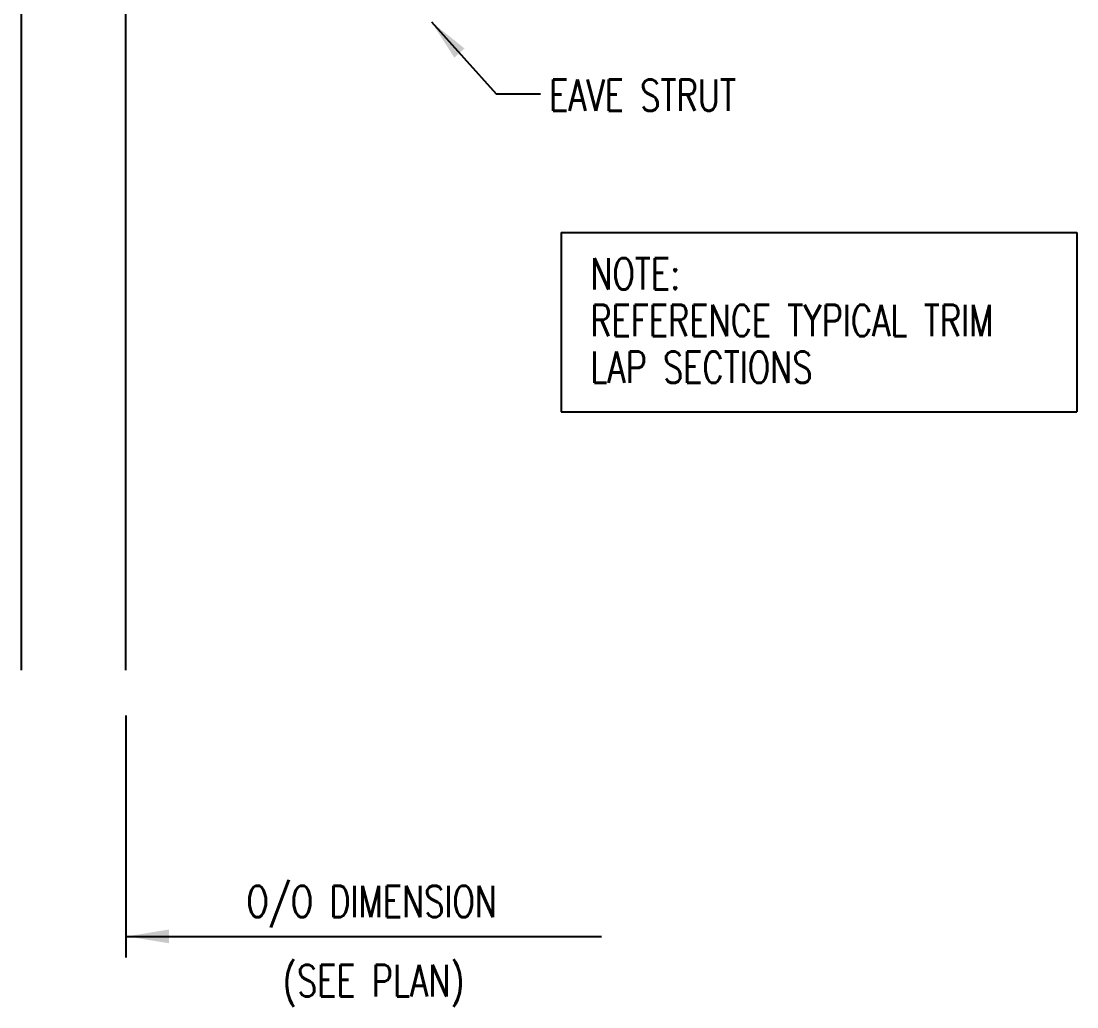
# Model space of a CAD drawing. Header units: inches. Extents: x 0.4 to 42, y 2.9 to 50.6.
# Drawn here: x 24.06 to 36.65, y 2.91 to 14.68 of the extents above; entities that cross this region are included whole.
import ezdxf

# ---------------------------------------------------------------- set-up
doc = ezdxf.new("R2010")
doc.units = ezdxf.units.IN
doc.header["$MEASUREMENT"] = 0
doc.layers.add('PANEL', color=11, linetype='Continuous')
doc.layers.add('TEXT', color=2, linetype='Continuous')
doc.styles.add('TEXT1', font='ROMANS.shx', dxfattribs={"width": 0.75, "height": 0.375})
doc.dimstyles.new('DETAIL$7', dxfattribs={"dimscale": 4, "dimtxt": 0.09375, "dimasz": 0.125, "dimexe": 0.0625, "dimexo": 0.125, "dimgap": 0.0625, "dimtad": 1, "dimdec": 4, "dimzin": 3, "dimdsep": 46, "dimlunit": 4, "dimtxsty": 'TEXT1', "dimblk": 'ARCHTICK', "dimcen": 0.0625, "dimclrd": 7, "dimclre": 7, "dimclrt": 2, "dimadec": 0, "dimazin": 0, "dimtfac": 0.59375, "dimtdec": 4, "dimtmove": 0, "dimatfit": 3, "dimfxl": 0, "dimfrac": 2, "dimtolj": 1, "dimtzin": 3, "dimarcsym": 0})

# ---------------------------------------------------------------- blocks, each defined once
blk = doc.blocks.new('_ArchTick')
at = {"color": 0, "linetype": 'ByBlock', "const_width": 0.15}
blk.add_lwpolyline([(-0.5, -0.5), (0.5, 0.5)], dxfattribs=at)
blk = doc.blocks.new('A$C30686E82')
for p, q in [((-2.715, 0.761), (3.437, 0.761)), ((-2.715, 0.761), (-2.715, -1.379)), ((3.437, 0.761), (3.437, -1.379)), ((-2.715, -1.379), (3.437, -1.379))]:
    blk.add_line(p, q)
at = {"layer": 'TEXT', "style": 'TEXT1', "width": 0.75}
for s, p in [('NOTE:', (-2.368, 0.081)), ('REFERENCE TYPICAL TRIM', (-2.368, -0.477)), ('LAP SECTIONS', (-2.368, -1.035))]:
    blk.add_text(s, height=0.375, dxfattribs=at).set_placement(p)

msp = doc.modelspace()

# ---------------------------------------------------------------- linework, layer by layer
at = {"layer": 'PANEL'}
msp.add_lwpolyline([(25.30761, 6.93363), (25.30761, 21.64696), (24.05761, 21.64696), (24.05761, 6.93363)], dxfattribs=at)
at = {"layer": 'TEXT', "color": 7}
msp.add_line((25.30867, 6.39312), (25.30867, 3.50628), dxfattribs=at)

# ---------------------------------------------------------------- block references
msp.add_blockref('A$C30686E82', (33.21685, 11.39617))

# ---------------------------------------------------------------- texts
at = {"layer": 'TEXT', "style": 'TEXT1', "width": 0.75}
msp.add_text('EAVE STRUT', height=0.375, dxfattribs=at).set_placement((30.35877, 13.60694))
at = {"layer": 'TEXT', "color": 2, "style": 'TEXT1', "width": 0.75}
for s, p in [('O/O DIMENSION', (26.74647, 3.98631)), ('(SEE PLAN)', (27.18042, 3.0399))]:
    msp.add_text(s, height=0.375, dxfattribs=at).set_placement(p)

# ---------------------------------------------------------------- leaders
at = {"layer": 'TEXT', "color": 7}
msp.add_leader([(28.95271, 14.66965), (29.7264, 13.81177), (30.25504, 13.81177)], dimstyle='DETAIL$7', dxfattribs=at)
at = {"layer": 'TEXT'}
msp.add_leader([(25.32109, 3.75628), (29.97841, 3.75628), (30.98074, 3.75628)], dimstyle='DETAIL$7', dxfattribs=at)

doc.saveas('drawing.dxf')
